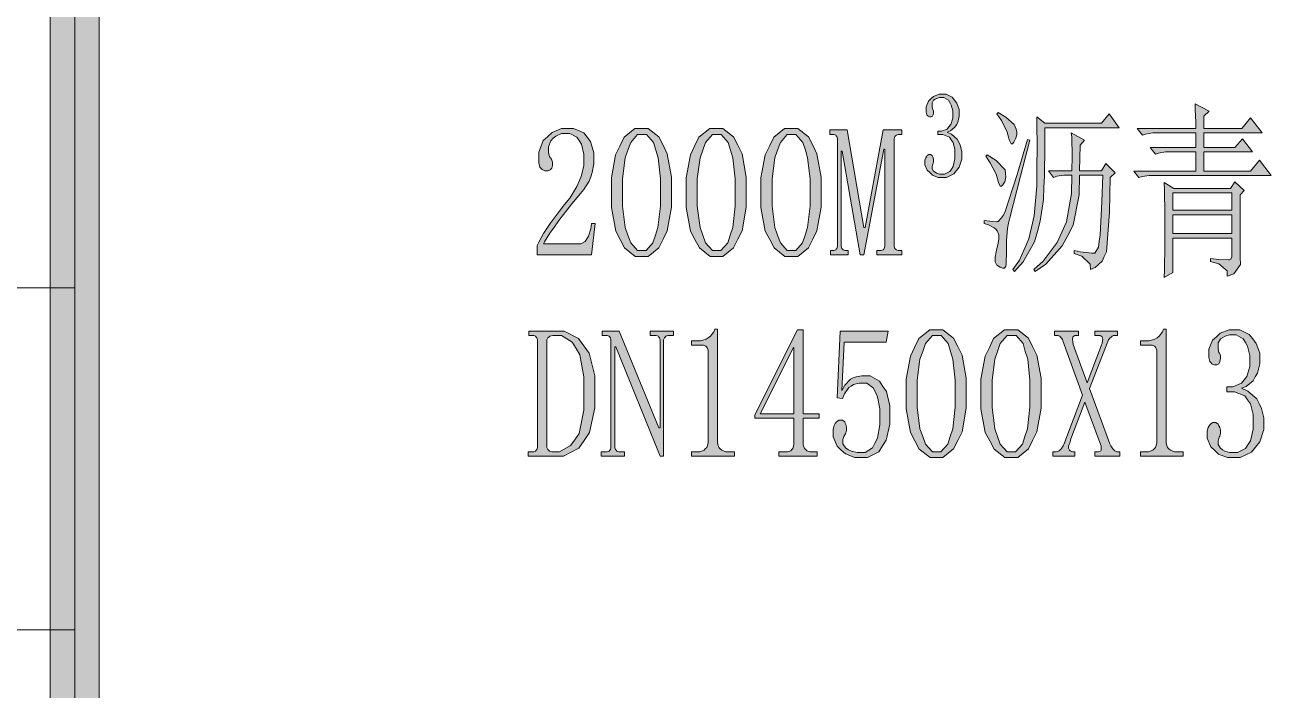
# Model space of a CAD drawing. Header units: millimetres. Extents: x 0 to 829, y 0 to 586.
# Drawn here: x 768.95 to 794.08, y 27.38 to 40.79 of the extents above; entities that cross this region are included whole.
import ezdxf

# ---------------------------------------------------------------- set-up
doc = ezdxf.new("R2010")
doc.units = ezdxf.units.MM

msp = doc.modelspace()

# ---------------------------------------------------------------- hatches: boundary and pattern name
h = msp.add_hatch(color=0)
h.dxf.hatch_style = 2
h.paths.add_polyline_path([(770.449028, 9.860139), (769.464778, 9.860139), (769.464778, 575.772139), (770.449028, 575.772139)])
h = msp.add_hatch(color=0)
h.dxf.hatch_style = 2
h.paths.add_polyline_path([(787.8445, 38.177611), (787.8445, 38.085889), (787.791583, 37.927139), (787.738667, 37.856583), (787.682222, 37.789556), (787.534056, 37.719), (787.438806, 37.719), (787.36825, 37.719), (787.251833, 37.764861), (787.202444, 37.81425), (787.149528, 37.863639), (787.100139, 37.973), (787.100139, 38.032972), (787.100139, 38.064722), (787.117778, 38.114111), (787.131889, 38.135278), (787.146, 38.156444), (787.17775, 38.177611), (787.191861, 38.177611), (787.216556, 38.177611), (787.248306, 38.156444), (787.258889, 38.135278), (787.265944, 38.114111), (787.276528, 38.078833), (787.276528, 38.064722), (787.276528, 38.040028), (787.269472, 38.001222), (787.262417, 37.987111), (787.255361, 37.965944), (787.244778, 37.934194), (787.244778, 37.920083), (787.244778, 37.891861), (787.276528, 37.842472), (787.30475, 37.824833), (787.332972, 37.803667), (787.396472, 37.786028), (787.43175, 37.786028), (787.498778, 37.786028), (787.601083, 37.835417), (787.636361, 37.884806), (787.671639, 37.937722), (787.706917, 38.092944), (787.706917, 38.198778), (787.706917, 38.283444), (787.668111, 38.421028), (787.632833, 38.473944), (787.597556, 38.526861), (787.459972, 38.579778), (787.361194, 38.579778), (787.361194, 38.646806), (787.438806, 38.646806), (787.551694, 38.692667), (787.586972, 38.738528), (787.625778, 38.784389), (787.661056, 38.911389), (787.661056, 38.992528), (787.661056, 39.059556), (787.632833, 39.175972), (787.604611, 39.228889), (787.576389, 39.278278), (787.484667, 39.327667), (787.424694, 39.327667), (787.396472, 39.327667), (787.340028, 39.310028), (787.308278, 39.295917), (787.276528, 39.278278), (787.248306, 39.221833), (787.248306, 39.183028), (787.248306, 39.14775), (787.255361, 39.098361), (787.262417, 39.087778), (787.276528, 39.056028), (787.276528, 39.041917), (787.276528, 39.017222), (787.269472, 38.978417), (787.262417, 38.964306), (787.255361, 38.950194), (787.227139, 38.936083), (787.2095, 38.936083), (787.195389, 38.936083), (787.163639, 38.950194), (787.153056, 38.964306), (787.138944, 38.978417), (787.124833, 39.031333), (787.124833, 39.070139), (787.124833, 39.140694), (787.174222, 39.257111), (787.223611, 39.302972), (787.273, 39.348833), (787.389417, 39.394694), (787.452917, 39.394694), (787.530528, 39.394694), (787.654, 39.334722), (787.699861, 39.27475), (787.745722, 39.214778), (787.791583, 39.087778), (787.791583, 39.02075), (787.791583, 38.950194), (787.763361, 38.826722), (787.735139, 38.777333), (787.703389, 38.727944), (787.615194, 38.653861), (787.551694, 38.629167), (787.636361, 38.590361), (787.752778, 38.488056), (787.784528, 38.428083), (787.81275, 38.364583), (787.8445, 38.241111)])
h = msp.add_hatch(color=0)
h.dxf.hatch_style = 2
h.paths.add_polyline_path([(792.550556, 39.204194), (792.832778, 39.056028), (792.726944, 38.953722), (792.726944, 38.70325), (793.492472, 38.70325), (793.668861, 38.921972), (793.905222, 38.615056), (792.726944, 38.615056), (792.726944, 38.318722), (793.351361, 38.318722), (793.503056, 38.495111), (793.704139, 38.230528), (792.726944, 38.230528), (792.726944, 37.846), (793.668861, 37.846), (793.84525, 38.06825), (794.081611, 37.757806), (791.700361, 37.757806), (791.626278, 37.757806), (791.481639, 37.736639), (791.418139, 37.715472), (791.312306, 37.846), (792.561139, 37.846), (792.561139, 38.230528), (792.031972, 38.230528), (791.954361, 38.230528), (791.81325, 38.209361), (791.74975, 38.188194), (791.643917, 38.318722), (792.561139, 38.318722), (792.561139, 38.615056), (791.770917, 38.615056), (791.696833, 38.615056), (791.552194, 38.590361), (791.488694, 38.569194), (791.382861, 38.70325), (792.561139, 38.70325), (792.561139, 38.833778), (792.554083, 39.08425)])
h = msp.add_hatch(color=0)
h.dxf.hatch_style = 2
h.paths.add_polyline_path([(788.578278, 39.027806), (788.7335, 38.932556), (788.902833, 38.787917), (788.920472, 38.738528), (788.938111, 38.692667), (788.95575, 38.629167), (788.95575, 38.615056), (788.95575, 38.579778), (788.934583, 38.505694), (788.913417, 38.466889), (788.89225, 38.431611), (788.867556, 38.392806), (788.842861, 38.392806), (788.807583, 38.459833), (788.789944, 38.526861), (788.761722, 38.629167), (788.645306, 38.865528), (788.553583, 38.999583)])
h = msp.add_hatch(color=0)
h.dxf.hatch_style = 2
h.paths.add_polyline_path([(789.357917, 38.939611), (789.520194, 38.809083), (790.663194, 38.809083), (790.818417, 38.999583), (791.0195, 38.717361), (789.520194, 38.717361), (789.520194, 38.350472), (789.513139, 37.747222), (789.502556, 37.510861), (789.4955, 37.2745), (789.428472, 36.833528), (789.3685, 36.625389), (789.308528, 36.420778), (789.079222, 36.015083), (788.909889, 35.817528), (788.874611, 35.859861), (789.008667, 36.050361), (789.195639, 36.477222), (789.252083, 36.706528), (789.305, 36.939361), (789.357917, 37.549667), (789.361444, 37.930667), (789.364972, 38.311667), (789.361444, 38.816139)])
h = msp.add_hatch(color=0)
h.dxf.hatch_style = 2
h.paths.add_polyline_path([(780.2245, 38.054139), (780.2245, 38.188194), (780.178639, 38.389278), (780.132778, 38.459833), (780.083389, 38.530389), (779.942278, 38.600944), (779.847028, 38.600944), (779.776472, 38.600944), (779.656528, 38.551556), (779.607139, 38.505694), (779.55775, 38.456306), (779.508361, 38.336361), (779.508361, 38.262278), (779.508361, 38.216417), (779.529528, 38.142333), (779.554222, 38.114111), (779.571861, 38.085889), (779.5895, 38.025917), (779.5895, 37.997694), (779.5895, 37.958889), (779.575389, 37.902444), (779.561278, 37.884806), (779.543639, 37.867167), (779.501306, 37.849528), (779.473083, 37.849528), (779.437806, 37.849528), (779.381361, 37.874222), (779.360194, 37.898917), (779.339028, 37.927139), (779.317861, 38.011806), (779.317861, 38.06825), (779.317861, 38.223472), (779.406056, 38.459833), (779.49425, 38.540972), (779.585972, 38.622111), (779.772944, 38.70325), (779.871722, 38.70325), (780.012833, 38.70325), (780.2245, 38.615056), (780.291528, 38.526861), (780.358556, 38.438667), (780.425583, 38.216417), (780.425583, 38.085889), (780.425583, 37.994167), (780.393833, 37.817778), (780.362083, 37.729583), (780.330333, 37.641389), (780.2245, 37.472056), (780.153944, 37.390917), (779.984611, 37.186306), (779.720028, 36.851167), (779.631833, 36.720639), (779.540111, 36.593639), (779.43075, 36.420778), (779.413111, 36.374917), (780.108083, 36.374917), (780.161, 36.374917), (780.249194, 36.427833), (780.284472, 36.477222), (780.31975, 36.530139), (780.365611, 36.681833), (780.379722, 36.787667), (780.450278, 36.787667), (780.379722, 36.152667), (779.282583, 36.152667), (779.282583, 36.346694), (779.314333, 36.413722), (779.409583, 36.583056), (779.476611, 36.685361), (779.547167, 36.787667), (779.723556, 37.031083), (779.836444, 37.172194), (779.93875, 37.295667), (780.083389, 37.532028), (780.132778, 37.641389), (780.178639, 37.754278), (780.2245, 37.958889)])
h = msp.add_hatch(color=0)
h.paths.add_polyline_path([(781.392194, 36.124444), (781.261667, 36.124444), (781.042944, 36.293778), (780.95475, 36.463111), (780.866556, 36.632444), (780.778361, 37.112222), (780.778361, 37.422667), (780.778361, 37.708417), (780.863028, 38.174083), (780.951222, 38.350472), (781.035889, 38.526861), (781.254611, 38.70325), (781.392194, 38.70325), (781.519194, 38.70325), (781.734389, 38.533917), (781.822583, 38.364583), (781.90725, 38.19525), (781.991917, 37.722528), (781.991917, 37.422667), (781.991917, 37.119278), (781.90725, 36.643028), (781.822583, 36.470167), (781.734389, 36.297306), (781.519194, 36.124444)])
h.paths.add_polyline_path([(781.392194, 38.583306), (781.307528, 38.583306), (781.169944, 38.424556), (781.1135, 38.269333), (781.057056, 38.110583), (781.004139, 37.68725), (781.004139, 37.422667), (781.004139, 37.140444), (781.057056, 36.706528), (781.1135, 36.551306), (781.169944, 36.396083), (781.307528, 36.244389), (781.392194, 36.244389), (781.480389, 36.244389), (781.617972, 36.396083), (781.667361, 36.551306), (781.71675, 36.706528), (781.769667, 37.140444), (781.769667, 37.422667), (781.769667, 37.68725), (781.720278, 38.110583), (781.674417, 38.269333), (781.625028, 38.424556), (781.483917, 38.583306)])
h = msp.add_hatch(color=0)
h.paths.add_polyline_path([(782.898556, 36.124444), (782.768028, 36.124444), (782.552833, 36.293778), (782.464639, 36.463111), (782.376444, 36.632444), (782.28825, 37.112222), (782.28825, 37.422667), (782.28825, 37.708417), (782.372917, 38.174083), (782.457583, 38.350472), (782.54225, 38.526861), (782.7645, 38.70325), (782.898556, 38.70325), (783.029083, 38.70325), (783.244278, 38.533917), (783.328944, 38.364583), (783.413611, 38.19525), (783.498278, 37.722528), (783.498278, 37.422667), (783.498278, 37.119278), (783.413611, 36.643028), (783.328944, 36.470167), (783.244278, 36.297306), (783.029083, 36.124444)])
h.paths.add_polyline_path([(782.898556, 38.583306), (782.817417, 38.583306), (782.679833, 38.424556), (782.623389, 38.269333), (782.566944, 38.110583), (782.5105, 37.68725), (782.5105, 37.422667), (782.5105, 37.140444), (782.566944, 36.706528), (782.623389, 36.551306), (782.679833, 36.396083), (782.817417, 36.244389), (782.898556, 36.244389), (782.98675, 36.244389), (783.124333, 36.396083), (783.17725, 36.551306), (783.226639, 36.706528), (783.276028, 37.140444), (783.276028, 37.422667), (783.276028, 37.68725), (783.230167, 38.110583), (783.180778, 38.269333), (783.134917, 38.424556), (782.993806, 38.583306)])
h = msp.add_hatch(color=0)
h.paths.add_polyline_path([(784.408444, 36.124444), (784.277917, 36.124444), (784.059194, 36.293778), (783.971, 36.463111), (783.882806, 36.632444), (783.794611, 37.112222), (783.794611, 37.422667), (783.794611, 37.708417), (783.879278, 38.174083), (783.967472, 38.350472), (784.052139, 38.526861), (784.270861, 38.70325), (784.408444, 38.70325), (784.535444, 38.70325), (784.750639, 38.533917), (784.838833, 38.364583), (784.9235, 38.19525), (785.008167, 37.722528), (785.008167, 37.422667), (785.008167, 37.119278), (784.9235, 36.643028), (784.838833, 36.470167), (784.750639, 36.297306), (784.535444, 36.124444)])
h.paths.add_polyline_path([(784.408444, 38.583306), (784.323778, 38.583306), (784.186194, 38.424556), (784.12975, 38.269333), (784.073306, 38.110583), (784.020389, 37.68725), (784.020389, 37.422667), (784.020389, 37.140444), (784.073306, 36.706528), (784.12975, 36.551306), (784.186194, 36.396083), (784.323778, 36.244389), (784.408444, 36.244389), (784.496639, 36.244389), (784.634222, 36.396083), (784.683611, 36.551306), (784.733, 36.706528), (784.785917, 37.140444), (784.785917, 37.422667), (784.785917, 37.68725), (784.736528, 38.110583), (784.690667, 38.269333), (784.641278, 38.424556), (784.500167, 38.583306)])
h = msp.add_hatch(color=0)
h.dxf.hatch_style = 2
h.paths.add_polyline_path([(786.482778, 36.360806), (786.482778, 36.332583), (786.496889, 36.286722), (786.511, 36.272611), (786.525111, 36.2585), (786.563917, 36.244389), (786.588611, 36.244389), (786.634472, 36.244389), (786.634472, 36.152667), (786.13, 36.152667), (786.13, 36.244389), (786.189972, 36.244389), (786.218194, 36.244389), (786.260528, 36.2585), (786.271111, 36.272611), (786.281694, 36.286722), (786.295806, 36.332583), (786.295806, 36.360806), (786.295806, 38.286972), (786.271111, 38.286972), (785.868944, 36.152667), (785.798389, 36.152667), (785.435028, 38.248167), (785.410333, 38.248167), (785.410333, 36.360806), (785.410333, 36.332583), (785.424444, 36.286722), (785.438556, 36.272611), (785.456194, 36.2585), (785.495, 36.244389), (785.516167, 36.244389), (785.551444, 36.244389), (785.551444, 36.152667), (785.198667, 36.152667), (785.198667, 36.244389), (785.233944, 36.244389), (785.262167, 36.244389), (785.3045, 36.2585), (785.315083, 36.272611), (785.325667, 36.286722), (785.339778, 36.332583), (785.339778, 36.360806), (785.339778, 38.466889), (785.339778, 38.495111), (785.325667, 38.540972), (785.315083, 38.555083), (785.3045, 38.569194), (785.262167, 38.583306), (785.233944, 38.583306), (785.184556, 38.583306), (785.184556, 38.675028), (785.530278, 38.675028), (785.868944, 36.706528), (785.893639, 36.706528), (786.260528, 38.675028), (786.634472, 38.675028), (786.634472, 38.583306), (786.588611, 38.583306), (786.563917, 38.583306), (786.525111, 38.569194), (786.511, 38.555083), (786.496889, 38.540972), (786.482778, 38.495111), (786.482778, 38.466889)])
h = msp.add_hatch(color=0)
h.dxf.hatch_style = 2
h.paths.add_polyline_path([(789.216806, 38.466889), (789.026306, 37.740167), (788.814639, 36.904083), (788.789944, 36.794722), (788.768778, 36.688889), (788.744083, 36.449), (788.744083, 36.318472), (788.744083, 36.184417), (788.740556, 36.011556), (788.737028, 35.969222), (788.7335, 35.930417), (788.708806, 35.888083), (788.684111, 35.888083), (788.666472, 35.888083), (788.617083, 35.90925), (788.585333, 35.926889), (788.553583, 35.944528), (788.518306, 36.015083), (788.518306, 36.068), (788.518306, 36.110333), (788.535944, 36.219694), (788.553583, 36.286722), (788.571222, 36.360806), (788.588861, 36.470167), (788.588861, 36.508972), (788.588861, 36.561889), (788.560639, 36.643028), (788.532417, 36.67125), (788.500667, 36.699472), (788.38425, 36.759444), (788.296056, 36.787667), (788.296056, 36.847639), (788.408944, 36.833528), (788.539472, 36.822944), (788.560639, 36.826472), (788.581806, 36.83), (788.641778, 36.8935), (788.680583, 36.949944), (788.715861, 37.009917), (788.962806, 37.775444), (789.167417, 38.484528)])
h = msp.add_hatch(color=0)
h.dxf.hatch_style = 2
h.paths.add_polyline_path([(789.59075, 37.849528), (790.063472, 37.849528), (790.070528, 38.145861), (790.063472, 38.526861), (790.052889, 38.615056), (790.321, 38.470417), (790.229278, 38.364583), (790.215167, 37.849528), (790.663194, 37.849528), (790.747861, 37.997694), (790.934833, 37.807194), (790.839583, 37.719), (790.821944, 37.016972), (790.761972, 36.219694), (790.716111, 36.124444), (790.673778, 36.029194), (790.536194, 35.898667), (790.440944, 35.859861), (790.433889, 35.969222), (790.268083, 36.1315), (790.109333, 36.184417), (790.109333, 36.244389), (790.232806, 36.219694), (790.412722, 36.195), (790.469167, 36.191472), (790.525611, 36.187944), (790.599694, 36.311417), (790.617333, 36.434889), (790.634972, 36.561889), (790.67025, 37.225111), (790.687889, 37.761333), (790.215167, 37.761333), (790.211639, 37.362694), (790.091694, 36.755917), (789.982333, 36.54425), (789.869444, 36.336111), (789.537833, 35.969222), (789.322639, 35.817528), (789.297944, 35.859861), (789.484917, 36.029194), (789.767139, 36.406667), (789.862389, 36.611278), (789.957639, 36.819417), (790.056417, 37.394444), (790.063472, 37.761333), (789.982333, 37.761333), (789.904722, 37.761333), (789.763611, 37.740167), (789.696583, 37.719)])
h = msp.add_hatch(color=0)
h.dxf.hatch_style = 2
h.paths.add_polyline_path([(788.356028, 38.174083), (788.535944, 38.057667), (788.722917, 37.867167), (788.726444, 37.796611), (788.729972, 37.726056), (788.712333, 37.627278), (788.691167, 37.599056), (788.67, 37.567306), (788.645306, 37.539083), (788.620611, 37.539083), (788.585333, 37.613167), (788.567694, 37.68725), (788.535944, 37.7825), (788.419528, 38.011806), (788.331333, 38.145861)])
h = msp.add_hatch(color=0)
h.paths.add_polyline_path([(791.926139, 37.613167), (792.123694, 37.493222), (793.266694, 37.493222), (793.351361, 37.627278), (793.538333, 37.450889), (793.457194, 37.362694), (793.457194, 36.110333), (793.46425, 35.962167), (793.333722, 35.771667), (793.196139, 35.725806), (793.196139, 35.831639), (793.026806, 35.976278), (792.857472, 36.022139), (792.857472, 36.082111), (793.026806, 36.064472), (793.220833, 36.053889), (793.245528, 36.057417), (793.266694, 36.060944), (793.291389, 36.110333), (793.291389, 36.156194), (793.291389, 36.494861), (792.102528, 36.494861), (792.102528, 35.799889), (791.926139, 35.697583), (791.929667, 35.859861), (791.936722, 36.343167), (791.936722, 36.660667), (791.936722, 36.981694), (791.929667, 37.457944)])
h.paths.add_polyline_path([(792.102528, 36.964056), (792.102528, 36.583056), (793.291389, 36.583056), (793.291389, 36.964056)])
h.paths.add_polyline_path([(792.102528, 37.405028), (792.102528, 37.055778), (793.291389, 37.055778), (793.291389, 37.405028)])
h = msp.add_hatch(color=0)
h.paths.add_polyline_path([(779.286111, 34.409944), (779.286111, 34.438167), (779.275528, 34.4805), (779.264944, 34.498139), (779.250833, 34.51225), (779.212028, 34.526361), (779.183806, 34.526361), (779.11325, 34.526361), (779.11325, 34.614556), (779.642417, 34.614556), (779.825861, 34.614556), (780.115139, 34.469917), (780.2245, 34.32175), (780.333861, 34.173583), (780.443222, 33.714972), (780.443222, 33.408056), (780.443222, 33.069389), (780.337389, 32.571972), (780.231556, 32.413222), (780.125722, 32.254472), (779.81175, 32.095722), (779.607139, 32.095722), (779.099139, 32.095722), (779.099139, 32.183917), (779.180278, 32.183917), (779.212028, 32.183917), (779.250833, 32.198028), (779.264944, 32.215667), (779.275528, 32.229778), (779.286111, 32.272111), (779.286111, 32.303861)])
h.paths.add_polyline_path([(780.220972, 33.376306), (780.220972, 33.693806), (780.143361, 34.138306), (780.06575, 34.268833), (779.988139, 34.395833), (779.776472, 34.526361), (779.638889, 34.526361), (779.600083, 34.526361), (779.536583, 34.51225), (779.515417, 34.498139), (779.49425, 34.4805), (779.476611, 34.438167), (779.476611, 34.409944), (779.476611, 32.303861), (779.476611, 32.272111), (779.49425, 32.229778), (779.511889, 32.215667), (779.529528, 32.198028), (779.575389, 32.183917), (779.603611, 32.183917), (779.734139, 32.183917), (779.952861, 32.307389), (780.041056, 32.427333), (780.12925, 32.550806), (780.220972, 33.023528)])
h = msp.add_hatch(color=0)
h.dxf.hatch_style = 2
h.paths.add_polyline_path([(781.737917, 32.667222), (781.762611, 32.667222), (781.762611, 34.406417), (781.762611, 34.438167), (781.7485, 34.4805), (781.737917, 34.494611), (781.727333, 34.51225), (781.685, 34.526361), (781.656778, 34.526361), (781.561528, 34.526361), (781.561528, 34.614556), (782.03425, 34.614556), (782.03425, 34.526361), (781.939, 34.526361), (781.914306, 34.526361), (781.879028, 34.51225), (781.861389, 34.498139), (781.847278, 34.4805), (781.833167, 34.438167), (781.833167, 34.406417), (781.833167, 32.095722), (781.762611, 32.095722), (780.866556, 34.300583), (780.845389, 34.300583), (780.845389, 32.303861), (780.845389, 32.272111), (780.8595, 32.229778), (780.873611, 32.215667), (780.887722, 32.198028), (780.926528, 32.183917), (780.951222, 32.183917), (781.042944, 32.183917), (781.042944, 32.095722), (780.570222, 32.095722), (780.570222, 32.183917), (780.665472, 32.183917), (780.697222, 32.183917), (780.736028, 32.198028), (780.750139, 32.215667), (780.760722, 32.229778), (780.771306, 32.272111), (780.771306, 32.303861), (780.771306, 34.409944), (780.771306, 34.438167), (780.760722, 34.4805), (780.750139, 34.498139), (780.736028, 34.51225), (780.697222, 34.526361), (780.665472, 34.526361), (780.594917, 34.526361), (780.594917, 34.614556), (780.937111, 34.614556)])
h = msp.add_hatch(color=0)
h.dxf.hatch_style = 2
h.paths.add_polyline_path([(782.916194, 34.656889), (782.916194, 32.420278), (782.916194, 32.360306), (782.944417, 32.272111), (782.972639, 32.243889), (783.004389, 32.215667), (783.085528, 32.183917), (783.138444, 32.183917), (783.258389, 32.183917), (783.258389, 32.095722), (782.397611, 32.095722), (782.397611, 32.183917), (782.503444, 32.183917), (782.563417, 32.183917), (782.648083, 32.215667), (782.672778, 32.243889), (782.701, 32.272111), (782.729222, 32.360306), (782.729222, 32.420278), (782.729222, 34.201806), (782.729222, 34.230028), (782.711583, 34.279417), (782.697472, 34.297056), (782.683361, 34.314694), (782.6375, 34.332333), (782.609278, 34.332333), (782.397611, 34.332333), (782.397611, 34.424056), (782.503444, 34.424056), (782.574, 34.424056), (782.690417, 34.452278), (782.73275, 34.4805), (782.778611, 34.51225), (782.845639, 34.600444), (782.866806, 34.656889)])
h = msp.add_hatch(color=0)
h.paths.add_polyline_path([(784.648333, 32.374417), (784.648333, 32.325028), (784.673028, 32.250944), (784.697722, 32.229778), (784.718889, 32.205083), (784.785917, 32.183917), (784.824722, 32.183917), (784.930556, 32.183917), (784.930556, 32.095722), (784.154444, 32.095722), (784.154444, 32.183917), (784.284972, 32.183917), (784.330833, 32.183917), (784.397861, 32.205083), (784.419028, 32.229778), (784.440194, 32.250944), (784.461361, 32.325028), (784.461361, 32.374417), (784.461361, 32.86125), (783.671139, 32.86125), (783.671139, 32.931806), (784.531917, 34.646306), (784.648333, 34.646306), (784.648333, 32.949444), (784.965833, 32.949444), (784.965833, 32.86125), (784.648333, 32.86125)])
h.paths.add_polyline_path([(784.450778, 34.286472), (783.776972, 32.949444), (784.461361, 32.949444), (784.461361, 34.286472)])
h = msp.add_hatch(color=0)
h.dxf.hatch_style = 2
h.paths.add_polyline_path([(785.886583, 33.714972), (785.999472, 33.714972), (786.182917, 33.609139), (786.253472, 33.503306), (786.324028, 33.397472), (786.394583, 33.111722), (786.394583, 32.935333), (786.394583, 32.737778), (786.3205, 32.420278), (786.246417, 32.300333), (786.172333, 32.183917), (785.946556, 32.0675), (785.791333, 32.0675), (785.6855, 32.0675), (785.498528, 32.145111), (785.413861, 32.219194), (785.332722, 32.296806), (785.251583, 32.487306), (785.251583, 32.596667), (785.251583, 32.639), (785.269222, 32.716611), (785.290389, 32.751889), (785.311556, 32.783639), (785.368, 32.818917), (785.403278, 32.818917), (785.438556, 32.818917), (785.484417, 32.787167), (785.495, 32.758944), (785.509111, 32.730722), (785.519694, 32.677806), (785.519694, 32.656639), (785.519694, 32.610778), (785.502056, 32.54375), (785.484417, 32.522583), (785.466778, 32.494361), (785.449139, 32.434389), (785.449139, 32.406167), (785.449139, 32.346194), (785.505583, 32.258), (785.562028, 32.22625), (785.618472, 32.198028), (785.738417, 32.169806), (785.801917, 32.169806), (785.897167, 32.169806), (786.041806, 32.265056), (786.091194, 32.360306), (786.144111, 32.455556), (786.1935, 32.727194), (786.1935, 32.907111), (786.1935, 33.05175), (786.147639, 33.291639), (786.105306, 33.383361), (786.059444, 33.475083), (785.928917, 33.570333), (785.840722, 33.570333), (785.773694, 33.570333), (785.660806, 33.538583), (785.614944, 33.510361), (785.569083, 33.482139), (785.480889, 33.355139), (785.438556, 33.259889), (785.332722, 33.274), (785.392694, 34.614556), (786.359306, 34.614556), (786.3205, 34.395833), (785.473833, 34.395833), (785.427972, 33.422167), (785.484417, 33.524472), (785.600833, 33.651472), (785.657278, 33.672639), (785.713722, 33.693806), (785.826611, 33.714972)])
h = msp.add_hatch(color=0)
h.paths.add_polyline_path([(787.3365, 32.0675), (787.205972, 32.0675), (786.98725, 32.236833), (786.899056, 32.406167), (786.810861, 32.5755), (786.722667, 33.05175), (786.722667, 33.362194), (786.722667, 33.651472), (786.807333, 34.113611), (786.892, 34.29), (786.980194, 34.466389), (787.198917, 34.646306), (787.3365, 34.646306), (787.4635, 34.646306), (787.678694, 34.473444), (787.763361, 34.304111), (787.851556, 34.134778), (787.936222, 33.665583), (787.936222, 33.362194), (787.936222, 33.062333), (787.851556, 32.586083), (787.763361, 32.413222), (787.678694, 32.240361), (787.4635, 32.0675)])
h.paths.add_polyline_path([(787.3365, 34.526361), (787.251833, 34.526361), (787.11425, 34.367611), (787.057806, 34.208861), (787.001361, 34.050111), (786.944917, 33.626778), (786.944917, 33.362194), (786.944917, 33.0835), (787.001361, 32.649583), (787.057806, 32.494361), (787.11425, 32.339139), (787.251833, 32.183917), (787.3365, 32.183917), (787.424694, 32.183917), (787.562278, 32.339139), (787.611667, 32.494361), (787.661056, 32.649583), (787.710444, 33.0835), (787.710444, 33.362194), (787.710444, 33.626778), (787.664583, 34.050111), (787.618722, 34.208861), (787.569333, 34.367611), (787.428222, 34.526361)])
h = msp.add_hatch(color=0)
h.paths.add_polyline_path([(788.842861, 32.0675), (788.712333, 32.0675), (788.497139, 32.236833), (788.408944, 32.406167), (788.317222, 32.5755), (788.229028, 33.05175), (788.229028, 33.362194), (788.229028, 33.651472), (788.317222, 34.113611), (788.401889, 34.29), (788.486556, 34.466389), (788.708806, 34.646306), (788.842861, 34.646306), (788.973389, 34.646306), (789.188583, 34.473444), (789.27325, 34.304111), (789.357917, 34.134778), (789.442583, 33.665583), (789.442583, 33.362194), (789.442583, 33.062333), (789.357917, 32.586083), (789.27325, 32.413222), (789.188583, 32.240361), (788.973389, 32.0675)])
h.paths.add_polyline_path([(788.842861, 34.526361), (788.761722, 34.526361), (788.620611, 34.367611), (788.567694, 34.208861), (788.51125, 34.050111), (788.454806, 33.626778), (788.454806, 33.362194), (788.454806, 33.0835), (788.51125, 32.649583), (788.567694, 32.494361), (788.620611, 32.339139), (788.761722, 32.183917), (788.842861, 32.183917), (788.931056, 32.183917), (789.068639, 32.339139), (789.118028, 32.494361), (789.170944, 32.649583), (789.220333, 33.0835), (789.220333, 33.362194), (789.220333, 33.626778), (789.174472, 34.050111), (789.125083, 34.208861), (789.079222, 34.367611), (788.938111, 34.526361)])
h = msp.add_hatch(color=0)
h.dxf.hatch_style = 2
h.paths.add_polyline_path([(790.423306, 33.460972), (790.832528, 32.346194), (790.850167, 32.303861), (790.888972, 32.240361), (790.910139, 32.222722), (790.931306, 32.201556), (790.973639, 32.183917), (790.998333, 32.183917), (791.033611, 32.183917), (791.033611, 32.095722), (790.525611, 32.095722), (790.525611, 32.183917), (790.575, 32.183917), (790.603222, 32.183917), (790.6385, 32.1945), (790.645556, 32.205083), (790.652611, 32.219194), (790.656139, 32.243889), (790.656139, 32.258), (790.656139, 32.272111), (790.652611, 32.303861), (790.645556, 32.317972), (790.328056, 33.185806), (790.056417, 32.48025), (790.045833, 32.441444), (790.028194, 32.385), (790.021139, 32.360306), (790.010556, 32.332083), (789.996444, 32.296806), (789.996444, 32.286222), (789.996444, 32.258), (790.014083, 32.219194), (790.028194, 32.205083), (790.042306, 32.1945), (790.081111, 32.183917), (790.102278, 32.183917), (790.126972, 32.183917), (790.126972, 32.095722), (789.678944, 32.095722), (789.678944, 32.183917), (789.728333, 32.183917), (789.756556, 32.183917), (789.809472, 32.205083), (789.834167, 32.229778), (789.855333, 32.250944), (789.890611, 32.303861), (789.904722, 32.332083), (790.278667, 33.326917), (789.880028, 34.424056), (789.872972, 34.445222), (789.851806, 34.4805), (789.837694, 34.498139), (789.823583, 34.51225), (789.784778, 34.526361), (789.763611, 34.526361), (789.714222, 34.526361), (789.714222, 34.614556), (790.197528, 34.614556), (790.197528, 34.526361), (790.16225, 34.526361), (790.126972, 34.526361), (790.084639, 34.505194), (790.081111, 34.4805), (790.074056, 34.459333), (790.081111, 34.392306), (790.091694, 34.349972), (790.373917, 33.573861), (790.656139, 34.318222), (790.673778, 34.371139), (790.687889, 34.44875), (790.680833, 34.473444), (790.673778, 34.501667), (790.634972, 34.526361), (790.599694, 34.526361), (790.529139, 34.526361), (790.529139, 34.614556), (790.98775, 34.614556), (790.98775, 34.526361), (790.917194, 34.526361), (790.903083, 34.526361), (790.874861, 34.51225), (790.857222, 34.498139), (790.839583, 34.4805), (790.804306, 34.438167), (790.786667, 34.409944)])
h = msp.add_hatch(color=0)
h.dxf.hatch_style = 2
h.paths.add_polyline_path([(791.964944, 34.656889), (791.964944, 32.420278), (791.964944, 32.360306), (791.993167, 32.272111), (792.021389, 32.243889), (792.053139, 32.215667), (792.134278, 32.183917), (792.187194, 32.183917), (792.307139, 32.183917), (792.307139, 32.095722), (791.446361, 32.095722), (791.446361, 32.183917), (791.552194, 32.183917), (791.612167, 32.183917), (791.696833, 32.215667), (791.725056, 32.243889), (791.74975, 32.272111), (791.777972, 32.360306), (791.777972, 32.420278), (791.777972, 34.201806), (791.777972, 34.230028), (791.760333, 34.279417), (791.746222, 34.297056), (791.732111, 34.314694), (791.68625, 34.332333), (791.658028, 34.332333), (791.446361, 34.332333), (791.446361, 34.424056), (791.552194, 34.424056), (791.62275, 34.424056), (791.739167, 34.452278), (791.7815, 34.4805), (791.827361, 34.51225), (791.894389, 34.600444), (791.915556, 34.656889)])
h = msp.add_hatch(color=0)
h.dxf.hatch_style = 2
h.paths.add_polyline_path([(793.933444, 32.773056), (793.933444, 32.631944), (793.852306, 32.385), (793.767639, 32.279167), (793.6865, 32.173333), (793.457194, 32.0675), (793.309028, 32.0675), (793.203194, 32.0675), (793.01975, 32.138056), (792.945667, 32.212139), (792.868056, 32.286222), (792.790444, 32.455556), (792.790444, 32.550806), (792.790444, 32.596667), (792.815139, 32.674278), (792.836306, 32.706028), (792.861, 32.737778), (792.906861, 32.773056), (792.931556, 32.773056), (792.966833, 32.773056), (793.016222, 32.737778), (793.030333, 32.706028), (793.047972, 32.674278), (793.062083, 32.617833), (793.062083, 32.596667), (793.062083, 32.557861), (793.047972, 32.501417), (793.037389, 32.476722), (793.026806, 32.4485), (793.012694, 32.395583), (793.012694, 32.374417), (793.012694, 32.332083), (793.058556, 32.258), (793.100889, 32.22625), (793.14675, 32.198028), (793.242, 32.169806), (793.298444, 32.169806), (793.404278, 32.169806), (793.563028, 32.247417), (793.615944, 32.325028), (793.668861, 32.402639), (793.721778, 32.639), (793.721778, 32.801278), (793.721778, 32.935333), (793.665333, 33.150528), (793.608889, 33.231667), (793.552444, 33.312806), (793.344306, 33.393944), (793.192611, 33.393944), (793.192611, 33.49625), (793.309028, 33.49625), (793.481889, 33.566806), (793.538333, 33.633833), (793.594778, 33.704389), (793.651222, 33.901944), (793.651222, 34.025417), (793.651222, 34.127722), (793.608889, 34.311167), (793.563028, 34.388778), (793.520694, 34.462861), (793.379583, 34.540472), (793.287861, 34.540472), (793.245528, 34.540472), (793.157333, 34.515778), (793.111472, 34.491083), (793.062083, 34.462861), (793.016222, 34.378194), (793.016222, 34.32175), (793.016222, 34.261778), (793.026806, 34.187694), (793.040917, 34.173583), (793.0515, 34.159472), (793.062083, 34.120667), (793.062083, 34.0995), (793.062083, 34.064222), (793.0515, 34.00425), (793.040917, 33.983083), (793.026806, 33.958389), (792.988, 33.937222), (792.95625, 33.937222), (792.931556, 33.937222), (792.889222, 33.958389), (792.868056, 33.983083), (792.846889, 34.00425), (792.825722, 34.085389), (792.825722, 34.145361), (792.825722, 34.254722), (792.903333, 34.434639), (792.980944, 34.505194), (793.055028, 34.57575), (793.234944, 34.646306), (793.333722, 34.646306), (793.450139, 34.646306), (793.640639, 34.551056), (793.711194, 34.459333), (793.78175, 34.367611), (793.852306, 34.173583), (793.852306, 34.071278), (793.852306, 33.958389), (793.806444, 33.771417), (793.764111, 33.693806), (793.71825, 33.616194), (793.580667, 33.503306), (793.485417, 33.4645), (793.615944, 33.408056), (793.792333, 33.252833), (793.838194, 33.157583), (793.887583, 33.058806), (793.933444, 32.868306)])

# ---------------------------------------------------------------- linework, layer by layer
at = {"color": 0, "lineweight": 0}
for points in [[(770.449028, 9.860139), (769.464778, 9.860139), (769.464778, 575.772139), (770.449028, 575.772139)], [(787.8445, 38.177611), (787.8445, 38.085889), (787.791583, 37.927139), (787.738667, 37.856583), (787.682222, 37.789556), (787.534056, 37.719), (787.438806, 37.719), (787.36825, 37.719), (787.251833, 37.764861), (787.202444, 37.81425), (787.149528, 37.863639), (787.100139, 37.973), (787.100139, 38.032972), (787.100139, 38.064722), (787.117778, 38.114111), (787.131889, 38.135278), (787.146, 38.156444), (787.17775, 38.177611), (787.191861, 38.177611), (787.216556, 38.177611), (787.248306, 38.156444), (787.258889, 38.135278), (787.265944, 38.114111), (787.276528, 38.078833), (787.276528, 38.064722), (787.276528, 38.040028), (787.269472, 38.001222), (787.262417, 37.987111), (787.255361, 37.965944), (787.244778, 37.934194), (787.244778, 37.920083), (787.244778, 37.891861), (787.276528, 37.842472), (787.30475, 37.824833), (787.332972, 37.803667), (787.396472, 37.786028), (787.43175, 37.786028), (787.498778, 37.786028), (787.601083, 37.835417), (787.636361, 37.884806), (787.671639, 37.937722), (787.706917, 38.092944), (787.706917, 38.198778), (787.706917, 38.283444), (787.668111, 38.421028), (787.632833, 38.473944), (787.597556, 38.526861), (787.459972, 38.579778), (787.361194, 38.579778), (787.361194, 38.646806), (787.438806, 38.646806), (787.551694, 38.692667), (787.586972, 38.738528), (787.625778, 38.784389), (787.661056, 38.911389), (787.661056, 38.992528), (787.661056, 39.059556), (787.632833, 39.175972), (787.604611, 39.228889), (787.576389, 39.278278), (787.484667, 39.327667), (787.424694, 39.327667), (787.396472, 39.327667), (787.340028, 39.310028), (787.308278, 39.295917), (787.276528, 39.278278), (787.248306, 39.221833), (787.248306, 39.183028), (787.248306, 39.14775), (787.255361, 39.098361), (787.262417, 39.087778), (787.276528, 39.056028), (787.276528, 39.041917), (787.276528, 39.017222), (787.269472, 38.978417), (787.262417, 38.964306), (787.255361, 38.950194), (787.227139, 38.936083), (787.2095, 38.936083), (787.195389, 38.936083), (787.163639, 38.950194), (787.153056, 38.964306), (787.138944, 38.978417), (787.124833, 39.031333), (787.124833, 39.070139), (787.124833, 39.140694), (787.174222, 39.257111), (787.223611, 39.302972), (787.273, 39.348833), (787.389417, 39.394694), (787.452917, 39.394694), (787.530528, 39.394694), (787.654, 39.334722), (787.699861, 39.27475), (787.745722, 39.214778), (787.791583, 39.087778), (787.791583, 39.02075), (787.791583, 38.950194), (787.763361, 38.826722), (787.735139, 38.777333), (787.703389, 38.727944), (787.615194, 38.653861), (787.551694, 38.629167), (787.636361, 38.590361), (787.752778, 38.488056), (787.784528, 38.428083), (787.81275, 38.364583), (787.8445, 38.241111)], [(792.550556, 39.204194), (792.832778, 39.056028), (792.726944, 38.953722), (792.726944, 38.70325), (793.492472, 38.70325), (793.668861, 38.921972), (793.905222, 38.615056), (792.726944, 38.615056), (792.726944, 38.318722), (793.351361, 38.318722), (793.503056, 38.495111), (793.704139, 38.230528), (792.726944, 38.230528), (792.726944, 37.846), (793.668861, 37.846), (793.84525, 38.06825), (794.081611, 37.757806), (791.700361, 37.757806), (791.626278, 37.757806), (791.481639, 37.736639), (791.418139, 37.715472), (791.312306, 37.846), (792.561139, 37.846), (792.561139, 38.230528), (792.031972, 38.230528), (791.954361, 38.230528), (791.81325, 38.209361), (791.74975, 38.188194), (791.643917, 38.318722), (792.561139, 38.318722), (792.561139, 38.615056), (791.770917, 38.615056), (791.696833, 38.615056), (791.552194, 38.590361), (791.488694, 38.569194), (791.382861, 38.70325), (792.561139, 38.70325), (792.561139, 38.833778), (792.554083, 39.08425)], [(788.578278, 39.027806), (788.7335, 38.932556), (788.902833, 38.787917), (788.920472, 38.738528), (788.938111, 38.692667), (788.95575, 38.629167), (788.95575, 38.615056), (788.95575, 38.579778), (788.934583, 38.505694), (788.913417, 38.466889), (788.89225, 38.431611), (788.867556, 38.392806), (788.842861, 38.392806), (788.807583, 38.459833), (788.789944, 38.526861), (788.761722, 38.629167), (788.645306, 38.865528), (788.553583, 38.999583)], [(789.357917, 38.939611), (789.520194, 38.809083), (790.663194, 38.809083), (790.818417, 38.999583), (791.0195, 38.717361), (789.520194, 38.717361), (789.520194, 38.350472), (789.513139, 37.747222), (789.502556, 37.510861), (789.4955, 37.2745), (789.428472, 36.833528), (789.3685, 36.625389), (789.308528, 36.420778), (789.079222, 36.015083), (788.909889, 35.817528), (788.874611, 35.859861), (789.008667, 36.050361), (789.195639, 36.477222), (789.252083, 36.706528), (789.305, 36.939361), (789.357917, 37.549667), (789.361444, 37.930667), (789.364972, 38.311667), (789.361444, 38.816139)], [(780.2245, 38.054139), (780.2245, 38.188194), (780.178639, 38.389278), (780.132778, 38.459833), (780.083389, 38.530389), (779.942278, 38.600944), (779.847028, 38.600944), (779.776472, 38.600944), (779.656528, 38.551556), (779.607139, 38.505694), (779.55775, 38.456306), (779.508361, 38.336361), (779.508361, 38.262278), (779.508361, 38.216417), (779.529528, 38.142333), (779.554222, 38.114111), (779.571861, 38.085889), (779.5895, 38.025917), (779.5895, 37.997694), (779.5895, 37.958889), (779.575389, 37.902444), (779.561278, 37.884806), (779.543639, 37.867167), (779.501306, 37.849528), (779.473083, 37.849528), (779.437806, 37.849528), (779.381361, 37.874222), (779.360194, 37.898917), (779.339028, 37.927139), (779.317861, 38.011806), (779.317861, 38.06825), (779.317861, 38.223472), (779.406056, 38.459833), (779.49425, 38.540972), (779.585972, 38.622111), (779.772944, 38.70325), (779.871722, 38.70325), (780.012833, 38.70325), (780.2245, 38.615056), (780.291528, 38.526861), (780.358556, 38.438667), (780.425583, 38.216417), (780.425583, 38.085889), (780.425583, 37.994167), (780.393833, 37.817778), (780.362083, 37.729583), (780.330333, 37.641389), (780.2245, 37.472056), (780.153944, 37.390917), (779.984611, 37.186306), (779.720028, 36.851167), (779.631833, 36.720639), (779.540111, 36.593639), (779.43075, 36.420778), (779.413111, 36.374917), (780.108083, 36.374917), (780.161, 36.374917), (780.249194, 36.427833), (780.284472, 36.477222), (780.31975, 36.530139), (780.365611, 36.681833), (780.379722, 36.787667), (780.450278, 36.787667), (780.379722, 36.152667), (779.282583, 36.152667), (779.282583, 36.346694), (779.314333, 36.413722), (779.409583, 36.583056), (779.476611, 36.685361), (779.547167, 36.787667), (779.723556, 37.031083), (779.836444, 37.172194), (779.93875, 37.295667), (780.083389, 37.532028), (780.132778, 37.641389), (780.178639, 37.754278), (780.2245, 37.958889)], [(781.392194, 36.124444), (781.261667, 36.124444), (781.042944, 36.293778), (780.95475, 36.463111), (780.866556, 36.632444), (780.778361, 37.112222), (780.778361, 37.422667), (780.778361, 37.708417), (780.863028, 38.174083), (780.951222, 38.350472), (781.035889, 38.526861), (781.254611, 38.70325), (781.392194, 38.70325), (781.519194, 38.70325), (781.734389, 38.533917), (781.822583, 38.364583), (781.90725, 38.19525), (781.991917, 37.722528), (781.991917, 37.422667), (781.991917, 37.119278), (781.90725, 36.643028), (781.822583, 36.470167), (781.734389, 36.297306), (781.519194, 36.124444)], [(782.898556, 36.124444), (782.768028, 36.124444), (782.552833, 36.293778), (782.464639, 36.463111), (782.376444, 36.632444), (782.28825, 37.112222), (782.28825, 37.422667), (782.28825, 37.708417), (782.372917, 38.174083), (782.457583, 38.350472), (782.54225, 38.526861), (782.7645, 38.70325), (782.898556, 38.70325), (783.029083, 38.70325), (783.244278, 38.533917), (783.328944, 38.364583), (783.413611, 38.19525), (783.498278, 37.722528), (783.498278, 37.422667), (783.498278, 37.119278), (783.413611, 36.643028), (783.328944, 36.470167), (783.244278, 36.297306), (783.029083, 36.124444)], [(784.408444, 36.124444), (784.277917, 36.124444), (784.059194, 36.293778), (783.971, 36.463111), (783.882806, 36.632444), (783.794611, 37.112222), (783.794611, 37.422667), (783.794611, 37.708417), (783.879278, 38.174083), (783.967472, 38.350472), (784.052139, 38.526861), (784.270861, 38.70325), (784.408444, 38.70325), (784.535444, 38.70325), (784.750639, 38.533917), (784.838833, 38.364583), (784.9235, 38.19525), (785.008167, 37.722528), (785.008167, 37.422667), (785.008167, 37.119278), (784.9235, 36.643028), (784.838833, 36.470167), (784.750639, 36.297306), (784.535444, 36.124444)], [(781.392194, 38.583306), (781.307528, 38.583306), (781.169944, 38.424556), (781.1135, 38.269333), (781.057056, 38.110583), (781.004139, 37.68725), (781.004139, 37.422667), (781.004139, 37.140444), (781.057056, 36.706528), (781.1135, 36.551306), (781.169944, 36.396083), (781.307528, 36.244389), (781.392194, 36.244389), (781.480389, 36.244389), (781.617972, 36.396083), (781.667361, 36.551306), (781.71675, 36.706528), (781.769667, 37.140444), (781.769667, 37.422667), (781.769667, 37.68725), (781.720278, 38.110583), (781.674417, 38.269333), (781.625028, 38.424556), (781.483917, 38.583306)], [(782.898556, 38.583306), (782.817417, 38.583306), (782.679833, 38.424556), (782.623389, 38.269333), (782.566944, 38.110583), (782.5105, 37.68725), (782.5105, 37.422667), (782.5105, 37.140444), (782.566944, 36.706528), (782.623389, 36.551306), (782.679833, 36.396083), (782.817417, 36.244389), (782.898556, 36.244389), (782.98675, 36.244389), (783.124333, 36.396083), (783.17725, 36.551306), (783.226639, 36.706528), (783.276028, 37.140444), (783.276028, 37.422667), (783.276028, 37.68725), (783.230167, 38.110583), (783.180778, 38.269333), (783.134917, 38.424556), (782.993806, 38.583306)], [(784.408444, 38.583306), (784.323778, 38.583306), (784.186194, 38.424556), (784.12975, 38.269333), (784.073306, 38.110583), (784.020389, 37.68725), (784.020389, 37.422667), (784.020389, 37.140444), (784.073306, 36.706528), (784.12975, 36.551306), (784.186194, 36.396083), (784.323778, 36.244389), (784.408444, 36.244389), (784.496639, 36.244389), (784.634222, 36.396083), (784.683611, 36.551306), (784.733, 36.706528), (784.785917, 37.140444), (784.785917, 37.422667), (784.785917, 37.68725), (784.736528, 38.110583), (784.690667, 38.269333), (784.641278, 38.424556), (784.500167, 38.583306)], [(786.482778, 36.360806), (786.482778, 36.332583), (786.496889, 36.286722), (786.511, 36.272611), (786.525111, 36.2585), (786.563917, 36.244389), (786.588611, 36.244389), (786.634472, 36.244389), (786.634472, 36.152667), (786.13, 36.152667), (786.13, 36.244389), (786.189972, 36.244389), (786.218194, 36.244389), (786.260528, 36.2585), (786.271111, 36.272611), (786.281694, 36.286722), (786.295806, 36.332583), (786.295806, 36.360806), (786.295806, 38.286972), (786.271111, 38.286972), (785.868944, 36.152667), (785.798389, 36.152667), (785.435028, 38.248167), (785.410333, 38.248167), (785.410333, 36.360806), (785.410333, 36.332583), (785.424444, 36.286722), (785.438556, 36.272611), (785.456194, 36.2585), (785.495, 36.244389), (785.516167, 36.244389), (785.551444, 36.244389), (785.551444, 36.152667), (785.198667, 36.152667), (785.198667, 36.244389), (785.233944, 36.244389), (785.262167, 36.244389), (785.3045, 36.2585), (785.315083, 36.272611), (785.325667, 36.286722), (785.339778, 36.332583), (785.339778, 36.360806), (785.339778, 38.466889), (785.339778, 38.495111), (785.325667, 38.540972), (785.315083, 38.555083), (785.3045, 38.569194), (785.262167, 38.583306), (785.233944, 38.583306), (785.184556, 38.583306), (785.184556, 38.675028), (785.530278, 38.675028), (785.868944, 36.706528), (785.893639, 36.706528), (786.260528, 38.675028), (786.634472, 38.675028), (786.634472, 38.583306), (786.588611, 38.583306), (786.563917, 38.583306), (786.525111, 38.569194), (786.511, 38.555083), (786.496889, 38.540972), (786.482778, 38.495111), (786.482778, 38.466889)], [(789.216806, 38.466889), (789.026306, 37.740167), (788.814639, 36.904083), (788.789944, 36.794722), (788.768778, 36.688889), (788.744083, 36.449), (788.744083, 36.318472), (788.744083, 36.184417), (788.740556, 36.011556), (788.737028, 35.969222), (788.7335, 35.930417), (788.708806, 35.888083), (788.684111, 35.888083), (788.666472, 35.888083), (788.617083, 35.90925), (788.585333, 35.926889), (788.553583, 35.944528), (788.518306, 36.015083), (788.518306, 36.068), (788.518306, 36.110333), (788.535944, 36.219694), (788.553583, 36.286722), (788.571222, 36.360806), (788.588861, 36.470167), (788.588861, 36.508972), (788.588861, 36.561889), (788.560639, 36.643028), (788.532417, 36.67125), (788.500667, 36.699472), (788.38425, 36.759444), (788.296056, 36.787667), (788.296056, 36.847639), (788.408944, 36.833528), (788.539472, 36.822944), (788.560639, 36.826472), (788.581806, 36.83), (788.641778, 36.8935), (788.680583, 36.949944), (788.715861, 37.009917), (788.962806, 37.775444), (789.167417, 38.484528)], [(789.59075, 37.849528), (790.063472, 37.849528), (790.070528, 38.145861), (790.063472, 38.526861), (790.052889, 38.615056), (790.321, 38.470417), (790.229278, 38.364583), (790.215167, 37.849528), (790.663194, 37.849528), (790.747861, 37.997694), (790.934833, 37.807194), (790.839583, 37.719), (790.821944, 37.016972), (790.761972, 36.219694), (790.716111, 36.124444), (790.673778, 36.029194), (790.536194, 35.898667), (790.440944, 35.859861), (790.433889, 35.969222), (790.268083, 36.1315), (790.109333, 36.184417), (790.109333, 36.244389), (790.232806, 36.219694), (790.412722, 36.195), (790.469167, 36.191472), (790.525611, 36.187944), (790.599694, 36.311417), (790.617333, 36.434889), (790.634972, 36.561889), (790.67025, 37.225111), (790.687889, 37.761333), (790.215167, 37.761333), (790.211639, 37.362694), (790.091694, 36.755917), (789.982333, 36.54425), (789.869444, 36.336111), (789.537833, 35.969222), (789.322639, 35.817528), (789.297944, 35.859861), (789.484917, 36.029194), (789.767139, 36.406667), (789.862389, 36.611278), (789.957639, 36.819417), (790.056417, 37.394444), (790.063472, 37.761333), (789.982333, 37.761333), (789.904722, 37.761333), (789.763611, 37.740167), (789.696583, 37.719)], [(788.356028, 38.174083), (788.535944, 38.057667), (788.722917, 37.867167), (788.726444, 37.796611), (788.729972, 37.726056), (788.712333, 37.627278), (788.691167, 37.599056), (788.67, 37.567306), (788.645306, 37.539083), (788.620611, 37.539083), (788.585333, 37.613167), (788.567694, 37.68725), (788.535944, 37.7825), (788.419528, 38.011806), (788.331333, 38.145861)], [(791.926139, 37.613167), (792.123694, 37.493222), (793.266694, 37.493222), (793.351361, 37.627278), (793.538333, 37.450889), (793.457194, 37.362694), (793.457194, 36.110333), (793.46425, 35.962167), (793.333722, 35.771667), (793.196139, 35.725806), (793.196139, 35.831639), (793.026806, 35.976278), (792.857472, 36.022139), (792.857472, 36.082111), (793.026806, 36.064472), (793.220833, 36.053889), (793.245528, 36.057417), (793.266694, 36.060944), (793.291389, 36.110333), (793.291389, 36.156194), (793.291389, 36.494861), (792.102528, 36.494861), (792.102528, 35.799889), (791.926139, 35.697583), (791.929667, 35.859861), (791.936722, 36.343167), (791.936722, 36.660667), (791.936722, 36.981694), (791.929667, 37.457944)], [(792.102528, 37.405028), (792.102528, 37.055778), (793.291389, 37.055778), (793.291389, 37.405028)], [(792.102528, 36.964056), (792.102528, 36.583056), (793.291389, 36.583056), (793.291389, 36.964056)], [(779.286111, 34.409944), (779.286111, 34.438167), (779.275528, 34.4805), (779.264944, 34.498139), (779.250833, 34.51225), (779.212028, 34.526361), (779.183806, 34.526361), (779.11325, 34.526361), (779.11325, 34.614556), (779.642417, 34.614556), (779.825861, 34.614556), (780.115139, 34.469917), (780.2245, 34.32175), (780.333861, 34.173583), (780.443222, 33.714972), (780.443222, 33.408056), (780.443222, 33.069389), (780.337389, 32.571972), (780.231556, 32.413222), (780.125722, 32.254472), (779.81175, 32.095722), (779.607139, 32.095722), (779.099139, 32.095722), (779.099139, 32.183917), (779.180278, 32.183917), (779.212028, 32.183917), (779.250833, 32.198028), (779.264944, 32.215667), (779.275528, 32.229778), (779.286111, 32.272111), (779.286111, 32.303861)], [(780.220972, 33.376306), (780.220972, 33.693806), (780.143361, 34.138306), (780.06575, 34.268833), (779.988139, 34.395833), (779.776472, 34.526361), (779.638889, 34.526361), (779.600083, 34.526361), (779.536583, 34.51225), (779.515417, 34.498139), (779.49425, 34.4805), (779.476611, 34.438167), (779.476611, 34.409944), (779.476611, 32.303861), (779.476611, 32.272111), (779.49425, 32.229778), (779.511889, 32.215667), (779.529528, 32.198028), (779.575389, 32.183917), (779.603611, 32.183917), (779.734139, 32.183917), (779.952861, 32.307389), (780.041056, 32.427333), (780.12925, 32.550806), (780.220972, 33.023528)], [(781.737917, 32.667222), (781.762611, 32.667222), (781.762611, 34.406417), (781.762611, 34.438167), (781.7485, 34.4805), (781.737917, 34.494611), (781.727333, 34.51225), (781.685, 34.526361), (781.656778, 34.526361), (781.561528, 34.526361), (781.561528, 34.614556), (782.03425, 34.614556), (782.03425, 34.526361), (781.939, 34.526361), (781.914306, 34.526361), (781.879028, 34.51225), (781.861389, 34.498139), (781.847278, 34.4805), (781.833167, 34.438167), (781.833167, 34.406417), (781.833167, 32.095722), (781.762611, 32.095722), (780.866556, 34.300583), (780.845389, 34.300583), (780.845389, 32.303861), (780.845389, 32.272111), (780.8595, 32.229778), (780.873611, 32.215667), (780.887722, 32.198028), (780.926528, 32.183917), (780.951222, 32.183917), (781.042944, 32.183917), (781.042944, 32.095722), (780.570222, 32.095722), (780.570222, 32.183917), (780.665472, 32.183917), (780.697222, 32.183917), (780.736028, 32.198028), (780.750139, 32.215667), (780.760722, 32.229778), (780.771306, 32.272111), (780.771306, 32.303861), (780.771306, 34.409944), (780.771306, 34.438167), (780.760722, 34.4805), (780.750139, 34.498139), (780.736028, 34.51225), (780.697222, 34.526361), (780.665472, 34.526361), (780.594917, 34.526361), (780.594917, 34.614556), (780.937111, 34.614556)], [(782.916194, 34.656889), (782.916194, 32.420278), (782.916194, 32.360306), (782.944417, 32.272111), (782.972639, 32.243889), (783.004389, 32.215667), (783.085528, 32.183917), (783.138444, 32.183917), (783.258389, 32.183917), (783.258389, 32.095722), (782.397611, 32.095722), (782.397611, 32.183917), (782.503444, 32.183917), (782.563417, 32.183917), (782.648083, 32.215667), (782.672778, 32.243889), (782.701, 32.272111), (782.729222, 32.360306), (782.729222, 32.420278), (782.729222, 34.201806), (782.729222, 34.230028), (782.711583, 34.279417), (782.697472, 34.297056), (782.683361, 34.314694), (782.6375, 34.332333), (782.609278, 34.332333), (782.397611, 34.332333), (782.397611, 34.424056), (782.503444, 34.424056), (782.574, 34.424056), (782.690417, 34.452278), (782.73275, 34.4805), (782.778611, 34.51225), (782.845639, 34.600444), (782.866806, 34.656889)], [(784.648333, 32.374417), (784.648333, 32.325028), (784.673028, 32.250944), (784.697722, 32.229778), (784.718889, 32.205083), (784.785917, 32.183917), (784.824722, 32.183917), (784.930556, 32.183917), (784.930556, 32.095722), (784.154444, 32.095722), (784.154444, 32.183917), (784.284972, 32.183917), (784.330833, 32.183917), (784.397861, 32.205083), (784.419028, 32.229778), (784.440194, 32.250944), (784.461361, 32.325028), (784.461361, 32.374417), (784.461361, 32.86125), (783.671139, 32.86125), (783.671139, 32.931806), (784.531917, 34.646306), (784.648333, 34.646306), (784.648333, 32.949444), (784.965833, 32.949444), (784.965833, 32.86125), (784.648333, 32.86125)], [(785.886583, 33.714972), (785.999472, 33.714972), (786.182917, 33.609139), (786.253472, 33.503306), (786.324028, 33.397472), (786.394583, 33.111722), (786.394583, 32.935333), (786.394583, 32.737778), (786.3205, 32.420278), (786.246417, 32.300333), (786.172333, 32.183917), (785.946556, 32.0675), (785.791333, 32.0675), (785.6855, 32.0675), (785.498528, 32.145111), (785.413861, 32.219194), (785.332722, 32.296806), (785.251583, 32.487306), (785.251583, 32.596667), (785.251583, 32.639), (785.269222, 32.716611), (785.290389, 32.751889), (785.311556, 32.783639), (785.368, 32.818917), (785.403278, 32.818917), (785.438556, 32.818917), (785.484417, 32.787167), (785.495, 32.758944), (785.509111, 32.730722), (785.519694, 32.677806), (785.519694, 32.656639), (785.519694, 32.610778), (785.502056, 32.54375), (785.484417, 32.522583), (785.466778, 32.494361), (785.449139, 32.434389), (785.449139, 32.406167), (785.449139, 32.346194), (785.505583, 32.258), (785.562028, 32.22625), (785.618472, 32.198028), (785.738417, 32.169806), (785.801917, 32.169806), (785.897167, 32.169806), (786.041806, 32.265056), (786.091194, 32.360306), (786.144111, 32.455556), (786.1935, 32.727194), (786.1935, 32.907111), (786.1935, 33.05175), (786.147639, 33.291639), (786.105306, 33.383361), (786.059444, 33.475083), (785.928917, 33.570333), (785.840722, 33.570333), (785.773694, 33.570333), (785.660806, 33.538583), (785.614944, 33.510361), (785.569083, 33.482139), (785.480889, 33.355139), (785.438556, 33.259889), (785.332722, 33.274), (785.392694, 34.614556), (786.359306, 34.614556), (786.3205, 34.395833), (785.473833, 34.395833), (785.427972, 33.422167), (785.484417, 33.524472), (785.600833, 33.651472), (785.657278, 33.672639), (785.713722, 33.693806), (785.826611, 33.714972)], [(787.3365, 32.0675), (787.205972, 32.0675), (786.98725, 32.236833), (786.899056, 32.406167), (786.810861, 32.5755), (786.722667, 33.05175), (786.722667, 33.362194), (786.722667, 33.651472), (786.807333, 34.113611), (786.892, 34.29), (786.980194, 34.466389), (787.198917, 34.646306), (787.3365, 34.646306), (787.4635, 34.646306), (787.678694, 34.473444), (787.763361, 34.304111), (787.851556, 34.134778), (787.936222, 33.665583), (787.936222, 33.362194), (787.936222, 33.062333), (787.851556, 32.586083), (787.763361, 32.413222), (787.678694, 32.240361), (787.4635, 32.0675)], [(787.3365, 34.526361), (787.251833, 34.526361), (787.11425, 34.367611), (787.057806, 34.208861), (787.001361, 34.050111), (786.944917, 33.626778), (786.944917, 33.362194), (786.944917, 33.0835), (787.001361, 32.649583), (787.057806, 32.494361), (787.11425, 32.339139), (787.251833, 32.183917), (787.3365, 32.183917), (787.424694, 32.183917), (787.562278, 32.339139), (787.611667, 32.494361), (787.661056, 32.649583), (787.710444, 33.0835), (787.710444, 33.362194), (787.710444, 33.626778), (787.664583, 34.050111), (787.618722, 34.208861), (787.569333, 34.367611), (787.428222, 34.526361)], [(788.842861, 32.0675), (788.712333, 32.0675), (788.497139, 32.236833), (788.408944, 32.406167), (788.317222, 32.5755), (788.229028, 33.05175), (788.229028, 33.362194), (788.229028, 33.651472), (788.317222, 34.113611), (788.401889, 34.29), (788.486556, 34.466389), (788.708806, 34.646306), (788.842861, 34.646306), (788.973389, 34.646306), (789.188583, 34.473444), (789.27325, 34.304111), (789.357917, 34.134778), (789.442583, 33.665583), (789.442583, 33.362194), (789.442583, 33.062333), (789.357917, 32.586083), (789.27325, 32.413222), (789.188583, 32.240361), (788.973389, 32.0675)], [(788.842861, 34.526361), (788.761722, 34.526361), (788.620611, 34.367611), (788.567694, 34.208861), (788.51125, 34.050111), (788.454806, 33.626778), (788.454806, 33.362194), (788.454806, 33.0835), (788.51125, 32.649583), (788.567694, 32.494361), (788.620611, 32.339139), (788.761722, 32.183917), (788.842861, 32.183917), (788.931056, 32.183917), (789.068639, 32.339139), (789.118028, 32.494361), (789.170944, 32.649583), (789.220333, 33.0835), (789.220333, 33.362194), (789.220333, 33.626778), (789.174472, 34.050111), (789.125083, 34.208861), (789.079222, 34.367611), (788.938111, 34.526361)], [(790.423306, 33.460972), (790.832528, 32.346194), (790.850167, 32.303861), (790.888972, 32.240361), (790.910139, 32.222722), (790.931306, 32.201556), (790.973639, 32.183917), (790.998333, 32.183917), (791.033611, 32.183917), (791.033611, 32.095722), (790.525611, 32.095722), (790.525611, 32.183917), (790.575, 32.183917), (790.603222, 32.183917), (790.6385, 32.1945), (790.645556, 32.205083), (790.652611, 32.219194), (790.656139, 32.243889), (790.656139, 32.258), (790.656139, 32.272111), (790.652611, 32.303861), (790.645556, 32.317972), (790.328056, 33.185806), (790.056417, 32.48025), (790.045833, 32.441444), (790.028194, 32.385), (790.021139, 32.360306), (790.010556, 32.332083), (789.996444, 32.296806), (789.996444, 32.286222), (789.996444, 32.258), (790.014083, 32.219194), (790.028194, 32.205083), (790.042306, 32.1945), (790.081111, 32.183917), (790.102278, 32.183917), (790.126972, 32.183917), (790.126972, 32.095722), (789.678944, 32.095722), (789.678944, 32.183917), (789.728333, 32.183917), (789.756556, 32.183917), (789.809472, 32.205083), (789.834167, 32.229778), (789.855333, 32.250944), (789.890611, 32.303861), (789.904722, 32.332083), (790.278667, 33.326917), (789.880028, 34.424056), (789.872972, 34.445222), (789.851806, 34.4805), (789.837694, 34.498139), (789.823583, 34.51225), (789.784778, 34.526361), (789.763611, 34.526361), (789.714222, 34.526361), (789.714222, 34.614556), (790.197528, 34.614556), (790.197528, 34.526361), (790.16225, 34.526361), (790.126972, 34.526361), (790.084639, 34.505194), (790.081111, 34.4805), (790.074056, 34.459333), (790.081111, 34.392306), (790.091694, 34.349972), (790.373917, 33.573861), (790.656139, 34.318222), (790.673778, 34.371139), (790.687889, 34.44875), (790.680833, 34.473444), (790.673778, 34.501667), (790.634972, 34.526361), (790.599694, 34.526361), (790.529139, 34.526361), (790.529139, 34.614556), (790.98775, 34.614556), (790.98775, 34.526361), (790.917194, 34.526361), (790.903083, 34.526361), (790.874861, 34.51225), (790.857222, 34.498139), (790.839583, 34.4805), (790.804306, 34.438167), (790.786667, 34.409944)], [(791.964944, 34.656889), (791.964944, 32.420278), (791.964944, 32.360306), (791.993167, 32.272111), (792.021389, 32.243889), (792.053139, 32.215667), (792.134278, 32.183917), (792.187194, 32.183917), (792.307139, 32.183917), (792.307139, 32.095722), (791.446361, 32.095722), (791.446361, 32.183917), (791.552194, 32.183917), (791.612167, 32.183917), (791.696833, 32.215667), (791.725056, 32.243889), (791.74975, 32.272111), (791.777972, 32.360306), (791.777972, 32.420278), (791.777972, 34.201806), (791.777972, 34.230028), (791.760333, 34.279417), (791.746222, 34.297056), (791.732111, 34.314694), (791.68625, 34.332333), (791.658028, 34.332333), (791.446361, 34.332333), (791.446361, 34.424056), (791.552194, 34.424056), (791.62275, 34.424056), (791.739167, 34.452278), (791.7815, 34.4805), (791.827361, 34.51225), (791.894389, 34.600444), (791.915556, 34.656889)], [(793.933444, 32.773056), (793.933444, 32.631944), (793.852306, 32.385), (793.767639, 32.279167), (793.6865, 32.173333), (793.457194, 32.0675), (793.309028, 32.0675), (793.203194, 32.0675), (793.01975, 32.138056), (792.945667, 32.212139), (792.868056, 32.286222), (792.790444, 32.455556), (792.790444, 32.550806), (792.790444, 32.596667), (792.815139, 32.674278), (792.836306, 32.706028), (792.861, 32.737778), (792.906861, 32.773056), (792.931556, 32.773056), (792.966833, 32.773056), (793.016222, 32.737778), (793.030333, 32.706028), (793.047972, 32.674278), (793.062083, 32.617833), (793.062083, 32.596667), (793.062083, 32.557861), (793.047972, 32.501417), (793.037389, 32.476722), (793.026806, 32.4485), (793.012694, 32.395583), (793.012694, 32.374417), (793.012694, 32.332083), (793.058556, 32.258), (793.100889, 32.22625), (793.14675, 32.198028), (793.242, 32.169806), (793.298444, 32.169806), (793.404278, 32.169806), (793.563028, 32.247417), (793.615944, 32.325028), (793.668861, 32.402639), (793.721778, 32.639), (793.721778, 32.801278), (793.721778, 32.935333), (793.665333, 33.150528), (793.608889, 33.231667), (793.552444, 33.312806), (793.344306, 33.393944), (793.192611, 33.393944), (793.192611, 33.49625), (793.309028, 33.49625), (793.481889, 33.566806), (793.538333, 33.633833), (793.594778, 33.704389), (793.651222, 33.901944), (793.651222, 34.025417), (793.651222, 34.127722), (793.608889, 34.311167), (793.563028, 34.388778), (793.520694, 34.462861), (793.379583, 34.540472), (793.287861, 34.540472), (793.245528, 34.540472), (793.157333, 34.515778), (793.111472, 34.491083), (793.062083, 34.462861), (793.016222, 34.378194), (793.016222, 34.32175), (793.016222, 34.261778), (793.026806, 34.187694), (793.040917, 34.173583), (793.0515, 34.159472), (793.062083, 34.120667), (793.062083, 34.0995), (793.062083, 34.064222), (793.0515, 34.00425), (793.040917, 33.983083), (793.026806, 33.958389), (792.988, 33.937222), (792.95625, 33.937222), (792.931556, 33.937222), (792.889222, 33.958389), (792.868056, 33.983083), (792.846889, 34.00425), (792.825722, 34.085389), (792.825722, 34.145361), (792.825722, 34.254722), (792.903333, 34.434639), (792.980944, 34.505194), (793.055028, 34.57575), (793.234944, 34.646306), (793.333722, 34.646306), (793.450139, 34.646306), (793.640639, 34.551056), (793.711194, 34.459333), (793.78175, 34.367611), (793.852306, 34.173583), (793.852306, 34.071278), (793.852306, 33.958389), (793.806444, 33.771417), (793.764111, 33.693806), (793.71825, 33.616194), (793.580667, 33.503306), (793.485417, 33.4645), (793.615944, 33.408056), (793.792333, 33.252833), (793.838194, 33.157583), (793.887583, 33.058806), (793.933444, 32.868306)], [(784.450778, 34.286472), (783.776972, 32.949444), (784.461361, 32.949444), (784.461361, 34.286472)]]:
    msp.add_lwpolyline(points, close=True, dxfattribs=at)
for points in [[(769.958667, 9.860139), (769.958667, 166.78275)], [(592.493806, 35.492972), (769.958667, 35.492972)], [(592.493806, 28.592639), (769.958667, 28.592639)]]:
    msp.add_lwpolyline(points, dxfattribs=at)

doc.saveas('drawing.dxf')
